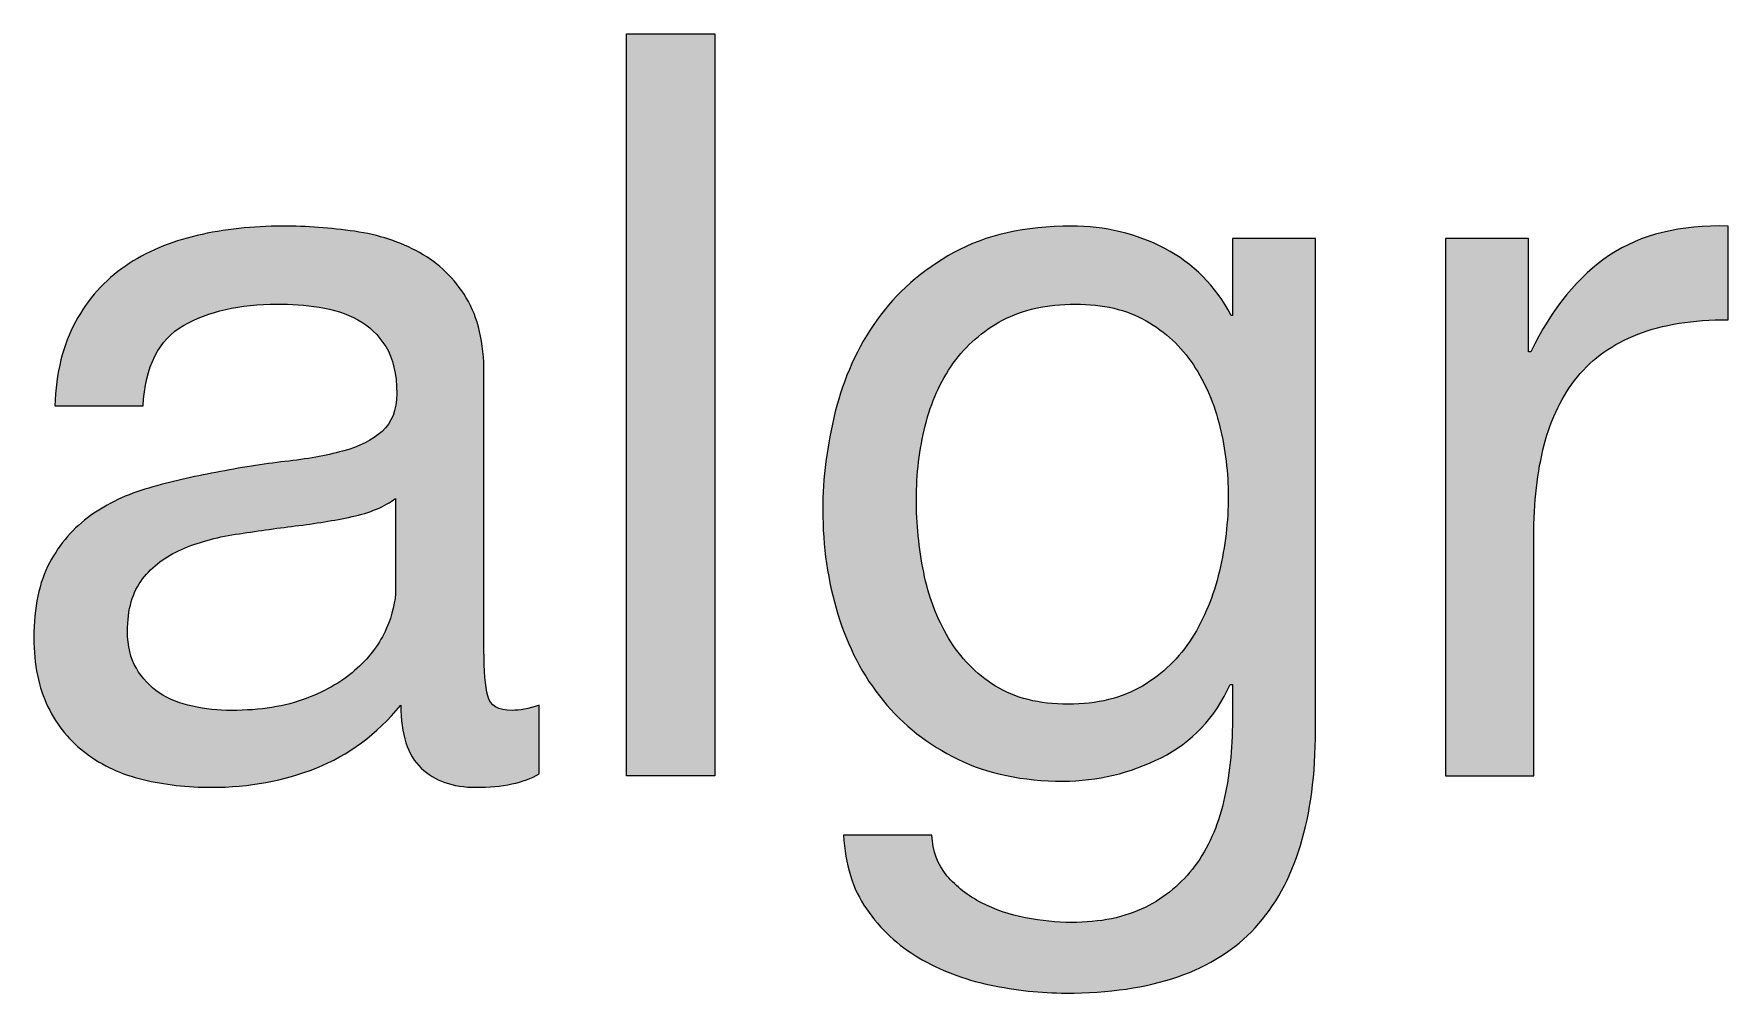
# Paper-space layout 'A2 (portrait)' of a CAD drawing. Extents: x 0 to 396, y 0 to 564.
# Drawn here: x 312.865 to 317.566, y 44.576 to 47.238 of the extents above; entities that cross this region are included whole.
import ezdxf
from ezdxf.enums import TextEntityAlignment as Align

# ---------------------------------------------------------------- set-up
doc = ezdxf.new("R2010")
doc.units = 0
doc.layers.get('0').update_dxf_attribs({"linetype": 'CONTINUOUS'})
doc.layers.get('Defpoints').update_dxf_attribs({"linetype": 'CONTINUOUS'})
doc.layers.add('JPP_Mask', color=7, linetype='CONTINUOUS')
doc.styles.add('JPP', font='arial.ttf')

# ---------------------------------------------------------------- blocks, each defined once
blk = doc.blocks.new('A2mask (portrait)')
at = {"true_color": 0x004a91}
blk.add_hatch(color=154, dxfattribs=at).paths.add_polyline_path([(314.7543, 47.238), (314.5094, 47.238), (314.5094, 45.1788), (314.7543, 45.1788)])
h = blk.add_hatch(color=154, dxfattribs=at)
edge = h.paths.add_edge_path()
edge.add_spline(control_points=[(314.1141, 45.5277), (314.1141, 45.5277), (314.1141, 46.295), (314.1141, 46.295), (314.1141, 46.3814), (314.0978, 46.4517), (314.065, 46.5055)], knot_values=[30, 30, 30, 30, 31, 31, 31, 32, 32, 32, 32], degree=3, periodic=0)
edge.add_spline(control_points=[(314.065, 46.5055), (314.0322, 46.5592), (313.9892, 46.6011), (313.9355, 46.631)], knot_values=[29, 29, 29, 29, 30, 30, 30, 30], degree=3, periodic=0)
edge.add_spline(control_points=[(313.9355, 46.631), (313.8815, 46.6608), (313.8215, 46.6805), (313.7552, 46.6901)], knot_values=[28, 28, 28, 28, 29, 29, 29, 29], degree=3, periodic=0)
edge.add_spline(control_points=[(313.7552, 46.6901), (313.6886, 46.6997), (313.622, 46.7045), (313.5548, 46.7045)], knot_values=[27, 27, 27, 27, 28, 28, 28, 28], degree=3, periodic=0)
edge.add_spline(control_points=[(313.5548, 46.7045), (313.4719, 46.7045), (313.3931, 46.6959), (313.3182, 46.6785)], knot_values=[26, 26, 26, 26, 27, 27, 27, 27], degree=3, periodic=0)
edge.add_spline(control_points=[(313.3182, 46.6785), (313.2433, 46.6613), (313.1767, 46.6328), (313.119, 46.5935)], knot_values=[25, 25, 25, 25, 26, 26, 26, 26], degree=3, periodic=0)
edge.add_spline(control_points=[(313.119, 46.5935), (313.0614, 46.5541), (313.0153, 46.5026), (312.9809, 46.4391)], knot_values=[24, 24, 24, 24, 25, 25, 25, 25], degree=3, periodic=0)
edge.add_spline(control_points=[(312.9809, 46.4391), (312.9461, 46.3756), (312.9269, 46.2978), (312.9229, 46.2055)], knot_values=[23, 23, 23, 23, 24, 24, 24, 24], degree=3, periodic=0)
edge.add_spline(control_points=[(312.9229, 46.2055), (312.9229, 46.2055), (313.1681, 46.2055), (313.1681, 46.2055), (313.174, 46.3152), (313.2115, 46.3896), (313.2807, 46.429), (313.35, 46.4684), (313.4365, 46.4881), (313.5402, 46.4881)], knot_values=[20, 20, 20, 20, 21, 21, 21, 22, 22, 22, 23, 23, 23, 23], degree=3, periodic=0)
edge.add_spline(control_points=[(313.5402, 46.4881), (313.5786, 46.4881), (313.6177, 46.4853), (313.6572, 46.4795)], knot_values=[19, 19, 19, 19, 20, 20, 20, 20], degree=3, periodic=0)
edge.add_spline(control_points=[(313.6572, 46.4795), (313.6962, 46.4737), (313.732, 46.4623), (313.7638, 46.4449)], knot_values=[18, 18, 18, 18, 19, 19, 19, 19], degree=3, periodic=0)
edge.add_spline(control_points=[(313.7638, 46.4449), (313.7953, 46.4277), (313.8215, 46.4027), (313.8417, 46.37)], knot_values=[17, 17, 17, 17, 18, 18, 18, 18], degree=3, periodic=0)
edge.add_spline(control_points=[(313.8417, 46.37), (313.8619, 46.3372), (313.8719, 46.294), (313.8719, 46.2401)], knot_values=[16, 16, 16, 16, 17, 17, 17, 17], degree=3, periodic=0)
edge.add_spline(control_points=[(313.8719, 46.2401), (313.8719, 46.1941), (313.8583, 46.1589), (313.8314, 46.1349), (313.8046, 46.1109), (313.7682, 46.0925), (313.7218, 46.0801)], knot_values=[14, 14, 14, 14, 15, 15, 15, 16, 16, 16, 16], degree=3, periodic=0)
edge.add_spline(control_points=[(313.7218, 46.0801), (313.6757, 46.0675), (313.6224, 46.0579), (313.5617, 46.0513)], knot_values=[13, 13, 13, 13, 14, 14, 14, 14], degree=3, periodic=0)
edge.add_spline(control_points=[(313.5617, 46.0513), (313.5014, 46.0445), (313.4375, 46.0344), (313.3702, 46.0209)], knot_values=[12, 12, 12, 12, 13, 13, 13, 13], degree=3, periodic=0)
edge.add_spline(control_points=[(313.3702, 46.0209), (313.3066, 46.0095), (313.2446, 45.9949), (313.184, 45.9777), (313.1233, 45.9605), (313.0697, 45.9349), (313.0226, 45.9013)], knot_values=[10, 10, 10, 10, 11, 11, 11, 12, 12, 12, 12], degree=3, periodic=0)
edge.add_spline(control_points=[(313.0226, 45.9013), (312.9752, 45.8677), (312.9375, 45.8238), (312.9086, 45.7701)], knot_values=[9, 9, 9, 9, 10, 10, 10, 10], degree=3, periodic=0)
edge.add_spline(control_points=[(312.9086, 45.7701), (312.8798, 45.7163), (312.8652, 45.647), (312.8652, 45.5623)], knot_values=[8, 8, 8, 8, 9, 9, 9, 9], degree=3, periodic=0)
edge.add_spline(control_points=[(312.8652, 45.5623), (312.8652, 45.4875), (312.8785, 45.4235), (312.9043, 45.3707)], knot_values=[7, 7, 7, 7, 8, 8, 8, 8], degree=3, periodic=0)
edge.add_spline(control_points=[(312.9043, 45.3707), (312.9302, 45.3176), (312.9656, 45.2744), (313.011, 45.2408)], knot_values=[6, 6, 6, 6, 7, 7, 7, 7], degree=3, periodic=0)
edge.add_spline(control_points=[(313.011, 45.2408), (313.0561, 45.2071), (313.1084, 45.1831), (313.1681, 45.1687), (313.2277, 45.1543), (313.2913, 45.1472), (313.3586, 45.1472)], knot_values=[4, 4, 4, 4, 5, 5, 5, 6, 6, 6, 6], degree=3, periodic=0)
edge.add_spline(control_points=[(313.3586, 45.1472), (313.4623, 45.1472), (313.5591, 45.1649), (313.6482, 45.2005)], knot_values=[3, 3, 3, 3, 4, 4, 4, 4], degree=3, periodic=0)
edge.add_spline(control_points=[(313.6482, 45.2005), (313.7377, 45.236), (313.8162, 45.2941), (313.8835, 45.375)], knot_values=[2, 2, 2, 2, 3, 3, 3, 3], degree=3, periodic=0)
edge.add_spline(control_points=[(313.8835, 45.375), (313.8835, 45.2941), (313.902, 45.236), (313.9398, 45.2005)], knot_values=[1, 1, 1, 1, 2, 2, 2, 2], degree=3, periodic=0)
edge.add_spline(control_points=[(313.9398, 45.2005), (313.9772, 45.1649), (314.0276, 45.1472), (314.0912, 45.1472)], knot_values=[0, 0, 0, 0, 1, 1, 1, 1], degree=3, periodic=0)
edge.add_spline(control_points=[(314.0912, 45.1472), (314.1661, 45.1472), (314.2248, 45.1596), (314.2668, 45.1846)], knot_values=[36, 36, 36, 36, 37, 37, 37, 37], degree=3, periodic=0)
edge.add_spline(control_points=[(314.2668, 45.1846), (314.2668, 45.1846), (314.2668, 45.375), (314.2668, 45.375), (314.238, 45.3654), (314.2132, 45.3606), (314.192, 45.3606)], knot_values=[34, 34, 34, 34, 35, 35, 35, 36, 36, 36, 36], degree=3, periodic=0)
edge.add_spline(control_points=[(314.192, 45.3606), (314.1535, 45.3606), (314.131, 45.374), (314.1244, 45.4008)], knot_values=[33, 33, 33, 33, 34, 34, 34, 34], degree=3, periodic=0)
edge.add_spline(control_points=[(314.1244, 45.4008), (314.1174, 45.4278), (314.1141, 45.4701), (314.1141, 45.5277)], knot_values=[32, 32, 32, 32, 33, 33, 33, 33], degree=3, periodic=0)
edge = h.paths.add_edge_path(flags=16)
edge.add_spline(control_points=[(313.8689, 45.9489), (313.8689, 45.9489), (313.8689, 45.6979), (313.8689, 45.6979), (313.8689, 45.6634), (313.8603, 45.6263), (313.843, 45.5869), (313.8258, 45.5474), (313.7986, 45.511), (313.7622, 45.4774), (313.7257, 45.4437), (313.6787, 45.4157), (313.621, 45.3937)], knot_values=[10, 10, 10, 10, 11, 11, 11, 12, 12, 12, 13, 13, 13, 14, 14, 14, 14], degree=3, periodic=0)
edge.add_spline(control_points=[(313.621, 45.3937), (313.5634, 45.3715), (313.4941, 45.3606), (313.4133, 45.3606)], knot_values=[9, 9, 9, 9, 10, 10, 10, 10], degree=3, periodic=0)
edge.add_spline(control_points=[(313.4133, 45.3606), (313.3768, 45.3606), (313.3407, 45.3644), (313.3053, 45.372)], knot_values=[8, 8, 8, 8, 9, 9, 9, 9], degree=3, periodic=0)
edge.add_spline(control_points=[(313.3053, 45.372), (313.2695, 45.3798), (313.239, 45.3922), (313.2128, 45.4096)], knot_values=[7, 7, 7, 7, 8, 8, 8, 8], degree=3, periodic=0)
edge.add_spline(control_points=[(313.2128, 45.4096), (313.187, 45.4268), (313.1658, 45.4494), (313.1495, 45.4774)], knot_values=[6, 6, 6, 6, 7, 7, 7, 7], degree=3, periodic=0)
edge.add_spline(control_points=[(313.1495, 45.4774), (313.133, 45.5052), (313.125, 45.5393), (313.125, 45.5797)], knot_values=[5, 5, 5, 5, 6, 6, 6, 6], degree=3, periodic=0)
edge.add_spline(control_points=[(313.125, 45.5797), (313.125, 45.6412), (313.1389, 45.6897), (313.1668, 45.7254)], knot_values=[4, 4, 4, 4, 5, 5, 5, 5], degree=3, periodic=0)
edge.add_spline(control_points=[(313.1668, 45.7254), (313.1946, 45.7608), (313.2307, 45.7883), (313.2748, 45.8075)], knot_values=[3, 3, 3, 3, 4, 4, 4, 4], degree=3, periodic=0)
edge.add_spline(control_points=[(313.2748, 45.8075), (313.3192, 45.8268), (313.3692, 45.8407), (313.4249, 45.8493)], knot_values=[2, 2, 2, 2, 3, 3, 3, 3], degree=3, periodic=0)
edge.add_spline(control_points=[(313.4249, 45.8493), (313.4805, 45.8581), (313.5359, 45.8657), (313.5905, 45.8725)], knot_values=[1, 1, 1, 1, 2, 2, 2, 2], degree=3, periodic=0)
edge.add_spline(control_points=[(313.5905, 45.8725), (313.6456, 45.8791), (313.6979, 45.8877), (313.7479, 45.8983)], knot_values=[0, 0, 0, 0, 1, 1, 1, 1], degree=3, periodic=0)
edge.add_spline(control_points=[(313.7479, 45.8983), (313.798, 45.9089), (313.8381, 45.9258), (313.8689, 45.9489)], knot_values=[14, 14, 14, 14, 15, 15, 15, 15], degree=3, periodic=0)
h = blk.add_hatch(color=154, dxfattribs=at)
edge = h.paths.add_edge_path(flags=16)
edge.add_spline(control_points=[(315.9412, 45.4283), (315.9978, 45.4619), (316.0435, 45.5062), (316.078, 45.561), (316.1128, 45.6157), (316.1383, 45.6778), (316.1545, 45.7469), (316.1708, 45.8162), (316.1791, 45.8854), (316.1791, 45.9547), (316.1791, 46.0199), (316.1714, 46.0844), (316.1559, 46.1478), (316.1406, 46.2113), (316.1161, 46.2685), (316.0823, 46.3195), (316.0488, 46.3703), (316.0051, 46.4113), (315.9511, 46.4421), (315.8974, 46.4727), (315.8318, 46.4881), (315.7549, 46.4881), (315.6761, 46.4881), (315.6088, 46.4732), (315.5531, 46.4434), (315.4975, 46.4136), (315.4517, 46.3738), (315.4163, 46.3238), (315.3805, 46.2738), (315.3547, 46.2161), (315.3384, 46.1507), (315.3219, 46.0854), (315.3139, 46.0171), (315.3139, 45.946), (315.3139, 45.8786), (315.3205, 45.8114), (315.3341, 45.7441), (315.3474, 45.6768), (315.3706, 45.6157), (315.4034, 45.561), (315.4358, 45.5062), (315.4792, 45.4619), (315.5329, 45.4283), (315.5869, 45.3947), (315.6542, 45.3778), (315.7347, 45.3778), (315.8156, 45.3778), (315.8845, 45.3947), (315.9412, 45.4283)], knot_values=[0, 0, 0, 0, 1, 1, 1, 2, 2, 2, 3, 3, 3, 4, 4, 4, 5, 5, 5, 6, 6, 6, 7, 7, 7, 8, 8, 8, 9, 9, 9, 10, 10, 10, 11, 11, 11, 12, 12, 12, 13, 13, 13, 14, 14, 14, 15, 15, 15, 16, 16, 16, 16], degree=3, periodic=0)
edge = h.paths.add_edge_path()
edge.add_spline(control_points=[(316.2539, 44.7577), (316.1426, 44.6366), (315.9677, 44.5761), (315.7291, 44.5761), (315.6598, 44.5761), (315.5893, 44.5837), (315.517, 44.5991), (315.4451, 44.6145), (315.3795, 44.6395), (315.3209, 44.6742), (315.2622, 44.7086), (315.2138, 44.7538), (315.1754, 44.8097), (315.137, 44.8655), (315.1158, 44.9336), (315.1118, 45.0145), (315.1118, 45.0145), (315.357, 45.0145), (315.357, 45.0145), (315.359, 44.9702), (315.3729, 44.9328), (315.3987, 44.902), (315.4249, 44.8711), (315.4567, 44.8461), (315.4942, 44.8269), (315.5316, 44.8077), (315.5724, 44.7938), (315.6168, 44.7852), (315.6608, 44.7765), (315.7032, 44.7721), (315.7437, 44.7721), (315.8242, 44.7721), (315.8924, 44.7862), (315.9484, 44.814), (316.0041, 44.8418), (316.0502, 44.8803), (316.0866, 44.9293), (316.1234, 44.9783), (316.1496, 45.0375), (316.1661, 45.1067), (316.1824, 45.176), (316.1907, 45.2519), (316.1907, 45.3345), (316.1907, 45.3345), (316.1907, 45.4326), (316.1907, 45.4326), (316.1907, 45.4326), (316.1847, 45.4326), (316.1847, 45.4326), (316.1426, 45.3403), (316.0787, 45.2726), (315.9928, 45.2293), (315.9074, 45.1861), (315.8166, 45.1644), (315.7205, 45.1644), (315.6088, 45.1644), (315.5117, 45.1846), (315.4292, 45.225), (315.3464, 45.2653), (315.2771, 45.3196), (315.2215, 45.3879), (315.1658, 45.4561), (315.124, 45.536), (315.0962, 45.6273), (315.068, 45.7186), (315.0541, 45.8152), (315.0541, 45.9171), (315.0541, 46.0055), (315.0657, 46.0963), (315.0889, 46.1898), (315.1118, 46.2829), (315.1502, 46.3675), (315.2042, 46.4434), (315.2579, 46.5195), (315.3291, 46.5819), (315.4176, 46.631), (315.5061, 46.68), (315.6148, 46.7045), (315.7437, 46.7045), (315.8378, 46.7045), (315.9243, 46.6838), (316.0031, 46.6425), (316.082, 46.6011), (316.1433, 46.5392), (316.1877, 46.4565), (316.1877, 46.4565), (316.1907, 46.4565), (316.1907, 46.4565), (316.1907, 46.4565), (316.1907, 46.6699), (316.1907, 46.6699), (316.1907, 46.6699), (316.4213, 46.6699), (316.4213, 46.6699), (316.4213, 46.6699), (316.4213, 45.3057), (316.4213, 45.3057), (316.4213, 45.0615), (316.3656, 44.8789), (316.2539, 44.7577)], knot_values=[0, 0, 0, 0, 1, 1, 1, 2, 2, 2, 3, 3, 3, 4, 4, 4, 5, 5, 5, 6, 6, 6, 7, 7, 7, 8, 8, 8, 9, 9, 9, 10, 10, 10, 11, 11, 11, 12, 12, 12, 13, 13, 13, 14, 14, 14, 15, 15, 15, 16, 16, 16, 17, 17, 17, 18, 18, 18, 19, 19, 19, 20, 20, 20, 21, 21, 21, 22, 22, 22, 23, 23, 23, 24, 24, 24, 25, 25, 25, 26, 26, 26, 27, 27, 27, 28, 28, 28, 29, 29, 29, 30, 30, 30, 31, 31, 31, 32, 32, 32, 33, 33, 33, 33], degree=3, periodic=0)
h = blk.add_hatch(color=154, dxfattribs=at)
edge = h.paths.add_edge_path()
edge.add_spline(control_points=[(317.0558, 46.0973), (317.075, 46.1714), (317.1059, 46.2343), (317.1479, 46.2863)], knot_values=[7, 7, 7, 7, 8, 8, 8, 8], degree=3, periodic=0)
edge.add_spline(control_points=[(317.1479, 46.2863), (317.1903, 46.3382), (317.246, 46.3776), (317.3153, 46.4045)], knot_values=[6, 6, 6, 6, 7, 7, 7, 7], degree=3, periodic=0)
edge.add_spline(control_points=[(317.3153, 46.4045), (317.3845, 46.4315), (317.468, 46.4449), (317.5661, 46.4449)], knot_values=[5, 5, 5, 5, 6, 6, 6, 6], degree=3, periodic=0)
edge.add_spline(control_points=[(317.5661, 46.4449), (317.5661, 46.4449), (317.5661, 46.7045), (317.5661, 46.7045), (317.4336, 46.7083), (317.3239, 46.6815), (317.2374, 46.6237)], knot_values=[3, 3, 3, 3, 4, 4, 4, 5, 5, 5, 5], degree=3, periodic=0)
edge.add_spline(control_points=[(317.2374, 46.6237), (317.1509, 46.566), (317.0777, 46.4767), (317.0184, 46.3554)], knot_values=[2, 2, 2, 2, 3, 3, 3, 3], degree=3, periodic=0)
edge.add_spline(control_points=[(317.0124, 46.3554), (317.0124, 46.3554), (317.0124, 46.434), (317.0124, 46.5127)], knot_values=[0.5, 0.5, 0.5, 0.5, 1, 1, 1, 1], degree=3, periodic=0)
edge.add_spline(control_points=[(317.0124, 46.5127), (317.0124, 46.5913), (317.0124, 46.6699), (317.0124, 46.6699), (317.0124, 46.6699), (316.998, 46.6699), (316.9764, 46.6699)], knot_values=[12.749965, 12.749965, 12.749965, 12.749965, 13.249965, 13.249965, 13.249965, 13.5, 13.5, 13.5, 13.5], degree=3, periodic=0)
edge.add_spline(control_points=[(316.9764, 46.6699), (316.9547, 46.6699), (316.9259, 46.6699), (316.8971, 46.6699)], knot_values=[12.49997, 12.49997, 12.49997, 12.49997, 12.749965, 12.749965, 12.749965, 12.749965], degree=3, periodic=0)
edge.add_spline(control_points=[(316.8971, 46.6699), (316.8827, 46.6699), (316.8683, 46.6699), (316.8548, 46.6699)], knot_values=[12.374973, 12.374973, 12.374973, 12.374973, 12.49997, 12.49997, 12.49997, 12.49997], degree=3, periodic=0)
edge.add_spline(control_points=[(316.8548, 46.6699), (316.8412, 46.6699), (316.8286, 46.6699), (316.8178, 46.6699)], knot_values=[12.249975, 12.249975, 12.249975, 12.249975, 12.374973, 12.374973, 12.374973, 12.374973], degree=3, periodic=0)
edge.add_spline(control_points=[(316.8178, 46.6699), (316.8124, 46.6699), (316.8075, 46.6699), (316.8031, 46.6699)], knot_values=[12.187476, 12.187476, 12.187476, 12.187476, 12.249975, 12.249975, 12.249975, 12.249975], degree=3, periodic=0)
edge.add_spline(control_points=[(316.7818, 46.6699), (316.7818, 46.6699), (316.7818, 46.6699), (316.7818, 46.6699), (316.7818, 46.6699), (316.7818, 46.6699), (316.7818, 46.6699)], knot_values=[11.99998, 11.99998, 11.99998, 11.99998, 12.001425, 12.001425, 12.001425, 12.001445, 12.001445, 12.001445, 12.001445], degree=3, periodic=0)
edge.add_spline(control_points=[(316.7818, 46.6699), (316.7818, 46.6699), (316.7818, 46.2971), (316.7818, 45.9243)], knot_values=[11.49999, 11.49999, 11.49999, 11.49999, 11.99998, 11.99998, 11.99998, 11.99998], degree=3, periodic=0)
edge.add_spline(control_points=[(316.7818, 45.9243), (316.7818, 45.5516), (316.7818, 45.1788), (316.7818, 45.1788), (316.7818, 45.1788), (316.7818, 45.1788), (316.7818, 45.1788)], knot_values=[10.999023, 10.999023, 10.999023, 10.999023, 11.499013, 11.499013, 11.499013, 11.49999, 11.49999, 11.49999, 11.49999], degree=3, periodic=0)
edge.add_spline(control_points=[(316.7923, 45.1788), (316.7957, 45.1788), (316.7997, 45.1788), (316.8044, 45.1788)], knot_values=[10.812504, 10.812504, 10.812504, 10.812504, 10.875002, 10.875002, 10.875002, 10.875002], degree=3, periodic=0)
edge.add_spline(control_points=[(316.8044, 45.1788), (316.8091, 45.1788), (316.8144, 45.1788), (316.8201, 45.1788)], knot_values=[10.750005, 10.750005, 10.750005, 10.750005, 10.812504, 10.812504, 10.812504, 10.812504], degree=3, periodic=0)
edge.add_spline(control_points=[(316.8201, 45.1788), (316.8316, 45.1788), (316.845, 45.1788), (316.8594, 45.1788)], knot_values=[10.625008, 10.625008, 10.625008, 10.625008, 10.750005, 10.750005, 10.750005, 10.750005], degree=3, periodic=0)
edge.add_spline(control_points=[(316.8594, 45.1788), (316.8737, 45.1788), (316.8891, 45.1788), (316.9044, 45.1788)], knot_values=[10.50001, 10.50001, 10.50001, 10.50001, 10.625008, 10.625008, 10.625008, 10.625008], degree=3, periodic=0)
edge.add_spline(control_points=[(316.9044, 45.1788), (316.935, 45.1788), (316.9657, 45.1788), (316.9887, 45.1788)], knot_values=[10.250015, 10.250015, 10.250015, 10.250015, 10.50001, 10.50001, 10.50001, 10.50001], degree=3, periodic=0)
edge.add_spline(control_points=[(316.9887, 45.1788), (317.0117, 45.1788), (317.027, 45.1788), (317.027, 45.1788), (317.027, 45.1788), (317.027, 45.1788), (317.027, 45.1788)], knot_values=[9.999532, 9.999532, 9.999532, 9.999532, 10.249547, 10.249547, 10.249547, 10.250015, 10.250015, 10.250015, 10.250015], degree=3, periodic=0)
edge.add_spline(control_points=[(317.027, 45.1863), (317.027, 45.1887), (317.027, 45.1917), (317.027, 45.1952)], knot_values=[9.906272, 9.906272, 9.906272, 9.906272, 9.937521, 9.937521, 9.937521, 9.937521], degree=3, periodic=0)
edge.add_spline(control_points=[(317.027, 45.1952), (317.027, 45.1987), (317.027, 45.2028), (317.027, 45.2073)], knot_values=[9.875022, 9.875022, 9.875022, 9.875022, 9.906272, 9.906272, 9.906272, 9.906272], degree=3, periodic=0)
edge.add_spline(control_points=[(317.027, 45.2073), (317.027, 45.2164), (317.027, 45.2274), (317.027, 45.24)], knot_values=[9.812524, 9.812524, 9.812524, 9.812524, 9.875022, 9.875022, 9.875022, 9.875022], degree=3, periodic=0)
edge.add_spline(control_points=[(317.027, 45.24), (317.027, 45.2526), (317.027, 45.2669), (317.027, 45.2824)], knot_values=[9.750025, 9.750025, 9.750025, 9.750025, 9.812524, 9.812524, 9.812524, 9.812524], degree=3, periodic=0)
edge.add_spline(control_points=[(317.027, 45.2824), (317.027, 45.3135), (317.027, 45.3498), (317.027, 45.3887)], knot_values=[9.625027, 9.625027, 9.625027, 9.625027, 9.750025, 9.750025, 9.750025, 9.750025], degree=3, periodic=0)
edge.add_spline(control_points=[(317.027, 45.3887), (317.027, 45.4275), (317.027, 45.469), (317.027, 45.5105)], knot_values=[9.50003, 9.50003, 9.50003, 9.50003, 9.625027, 9.625027, 9.625027, 9.625027], degree=3, periodic=0)
edge.add_spline(control_points=[(317.027, 45.5105), (317.027, 45.5934), (317.027, 45.6763), (317.027, 45.7385)], knot_values=[9.250035, 9.250035, 9.250035, 9.250035, 9.50003, 9.50003, 9.50003, 9.50003], degree=3, periodic=0)
edge.add_spline(control_points=[(317.027, 45.7385), (317.027, 45.8007), (317.027, 45.8422), (317.027, 45.8422), (317.027, 45.9383), (317.0366, 46.0234), (317.0558, 46.0973)], knot_values=[8, 8, 8, 8, 8.250035, 8.250035, 8.250035, 9.250035, 9.250035, 9.250035, 9.250035], degree=3, periodic=0)
at = {"layer": 'Defpoints', "color": 154, "true_color": 0x004a91}
blk.add_lwpolyline([(314.7543, 47.238), (314.7543, 45.1788), (314.5094, 45.1788), (314.5094, 47.238), (314.7543, 47.238)], dxfattribs=at)
for points, knots in [([(314.0912, 45.1472), (314.0276, 45.1472), (313.9772, 45.1649), (313.9398, 45.2005), (313.902, 45.236), (313.8835, 45.2941), (313.8835, 45.375), (313.8162, 45.2941), (313.7377, 45.236), (313.6482, 45.2005), (313.5591, 45.1649), (313.4623, 45.1472), (313.3586, 45.1472), (313.2913, 45.1472), (313.2277, 45.1543), (313.1681, 45.1687), (313.1084, 45.1831), (313.0561, 45.2071), (313.011, 45.2408), (312.9656, 45.2744), (312.9302, 45.3176), (312.9043, 45.3707), (312.8785, 45.4235), (312.8652, 45.4875), (312.8652, 45.5623), (312.8652, 45.647), (312.8798, 45.7163), (312.9086, 45.7701), (312.9375, 45.8238), (312.9752, 45.8677), (313.0226, 45.9013), (313.0697, 45.9349), (313.1233, 45.9605), (313.184, 45.9777), (313.2446, 45.9949), (313.3066, 46.0095), (313.3702, 46.0209), (313.4375, 46.0344), (313.5014, 46.0445), (313.5617, 46.0513), (313.6224, 46.0579), (313.6757, 46.0675), (313.7218, 46.0801), (313.7682, 46.0925), (313.8046, 46.1109), (313.8314, 46.1349), (313.8583, 46.1589), (313.8719, 46.1941), (313.8719, 46.2401), (313.8719, 46.294), (313.8619, 46.3372), (313.8417, 46.37), (313.8215, 46.4027), (313.7953, 46.4277), (313.7638, 46.4449), (313.732, 46.4623), (313.6962, 46.4737), (313.6572, 46.4795), (313.6177, 46.4853), (313.5786, 46.4881), (313.5402, 46.4881), (313.4365, 46.4881), (313.35, 46.4684), (313.2807, 46.429), (313.2115, 46.3896), (313.174, 46.3152), (313.1681, 46.2055), (313.1681, 46.2055), (312.9229, 46.2055), (312.9229, 46.2055), (312.9269, 46.2978), (312.9461, 46.3756), (312.9809, 46.4391), (313.0153, 46.5026), (313.0614, 46.5541), (313.119, 46.5935), (313.1767, 46.6328), (313.2433, 46.6613), (313.3182, 46.6785), (313.3931, 46.6959), (313.4719, 46.7045), (313.5548, 46.7045), (313.622, 46.7045), (313.6886, 46.6997), (313.7552, 46.6901), (313.8215, 46.6805), (313.8815, 46.6608), (313.9355, 46.631), (313.9892, 46.6011), (314.0322, 46.5592), (314.065, 46.5055), (314.0978, 46.4517), (314.1141, 46.3814), (314.1141, 46.295), (314.1141, 46.295), (314.1141, 45.5277), (314.1141, 45.5277), (314.1141, 45.4701), (314.1174, 45.4278), (314.1244, 45.4008), (314.131, 45.374), (314.1535, 45.3606), (314.192, 45.3606), (314.2132, 45.3606), (314.238, 45.3654), (314.2668, 45.375), (314.2668, 45.375), (314.2668, 45.1846), (314.2668, 45.1846), (314.2248, 45.1596), (314.1661, 45.1472), (314.0912, 45.1472)], [0, 0, 0, 0, 1, 1, 1, 2, 2, 2, 3, 3, 3, 4, 4, 4, 5, 5, 5, 6, 6, 6, 7, 7, 7, 8, 8, 8, 9, 9, 9, 10, 10, 10, 11, 11, 11, 12, 12, 12, 13, 13, 13, 14, 14, 14, 15, 15, 15, 16, 16, 16, 17, 17, 17, 18, 18, 18, 19, 19, 19, 20, 20, 20, 21, 21, 21, 22, 22, 22, 23, 23, 23, 24, 24, 24, 25, 25, 25, 26, 26, 26, 27, 27, 27, 28, 28, 28, 29, 29, 29, 30, 30, 30, 31, 31, 31, 32, 32, 32, 33, 33, 33, 34, 34, 34, 35, 35, 35, 36, 36, 36, 37, 37, 37, 37]), ([(316.2539, 44.7577), (316.1426, 44.6366), (315.9677, 44.5761), (315.7291, 44.5761), (315.6598, 44.5761), (315.5893, 44.5837), (315.517, 44.5991), (315.4451, 44.6145), (315.3795, 44.6395), (315.3209, 44.6742), (315.2622, 44.7086), (315.2138, 44.7538), (315.1754, 44.8097), (315.137, 44.8655), (315.1158, 44.9336), (315.1118, 45.0145), (315.1118, 45.0145), (315.357, 45.0145), (315.357, 45.0145), (315.359, 44.9702), (315.3729, 44.9328), (315.3987, 44.902), (315.4249, 44.8711), (315.4567, 44.8461), (315.4942, 44.8269), (315.5316, 44.8077), (315.5724, 44.7938), (315.6168, 44.7852), (315.6608, 44.7765), (315.7032, 44.7721), (315.7437, 44.7721), (315.8242, 44.7721), (315.8924, 44.7862), (315.9484, 44.814), (316.0041, 44.8418), (316.0502, 44.8803), (316.0866, 44.9293), (316.1234, 44.9783), (316.1496, 45.0375), (316.1661, 45.1067), (316.1824, 45.176), (316.1907, 45.2519), (316.1907, 45.3345), (316.1907, 45.3345), (316.1907, 45.4326), (316.1907, 45.4326), (316.1907, 45.4326), (316.1847, 45.4326), (316.1847, 45.4326), (316.1426, 45.3403), (316.0787, 45.2726), (315.9928, 45.2293), (315.9074, 45.1861), (315.8166, 45.1644), (315.7205, 45.1644), (315.6088, 45.1644), (315.5117, 45.1846), (315.4292, 45.225), (315.3464, 45.2653), (315.2771, 45.3196), (315.2215, 45.3879), (315.1658, 45.4561), (315.124, 45.536), (315.0962, 45.6273), (315.068, 45.7186), (315.0541, 45.8152), (315.0541, 45.9171), (315.0541, 46.0055), (315.0657, 46.0963), (315.0889, 46.1898), (315.1118, 46.2829), (315.1502, 46.3675), (315.2042, 46.4434), (315.2579, 46.5195), (315.3291, 46.5819), (315.4176, 46.631), (315.5061, 46.68), (315.6148, 46.7045), (315.7437, 46.7045), (315.8378, 46.7045), (315.9243, 46.6838), (316.0031, 46.6425), (316.082, 46.6011), (316.1433, 46.5392), (316.1877, 46.4565), (316.1877, 46.4565), (316.1907, 46.4565), (316.1907, 46.4565), (316.1907, 46.4565), (316.1907, 46.6699), (316.1907, 46.6699), (316.1907, 46.6699), (316.4213, 46.6699), (316.4213, 46.6699), (316.4213, 46.6699), (316.4213, 45.3057), (316.4213, 45.3057), (316.4213, 45.0615), (316.3656, 44.8789), (316.2539, 44.7577)], [0, 0, 0, 0, 1, 1, 1, 2, 2, 2, 3, 3, 3, 4, 4, 4, 5, 5, 5, 6, 6, 6, 7, 7, 7, 8, 8, 8, 9, 9, 9, 10, 10, 10, 11, 11, 11, 12, 12, 12, 13, 13, 13, 14, 14, 14, 15, 15, 15, 16, 16, 16, 17, 17, 17, 18, 18, 18, 19, 19, 19, 20, 20, 20, 21, 21, 21, 22, 22, 22, 23, 23, 23, 24, 24, 24, 25, 25, 25, 26, 26, 26, 27, 27, 27, 28, 28, 28, 29, 29, 29, 30, 30, 30, 31, 31, 31, 32, 32, 32, 33, 33, 33, 33]), ([(317.0124, 46.6699), (317.0124, 46.6699), (317.0124, 46.3554), (317.0124, 46.3554), (317.0124, 46.3554), (317.0184, 46.3554), (317.0184, 46.3554), (317.0777, 46.4767), (317.1509, 46.566), (317.2374, 46.6237), (317.3239, 46.6815), (317.4336, 46.7083), (317.5661, 46.7045), (317.5661, 46.7045), (317.5661, 46.4449), (317.5661, 46.4449), (317.468, 46.4449), (317.3845, 46.4315), (317.3153, 46.4045), (317.246, 46.3776), (317.1903, 46.3382), (317.1479, 46.2863), (317.1059, 46.2343), (317.075, 46.1714), (317.0558, 46.0973), (317.0366, 46.0234), (317.027, 45.9383), (317.027, 45.8422), (317.027, 45.8422), (317.027, 45.1788), (317.027, 45.1788), (317.027, 45.1788), (316.7818, 45.1788), (316.7818, 45.1788), (316.7818, 45.1788), (316.7818, 46.6699), (316.7818, 46.6699), (316.7818, 46.6699), (317.0124, 46.6699), (317.0124, 46.6699)], [0, 0, 0, 0, 1, 1, 1, 2, 2, 2, 3, 3, 3, 4, 4, 4, 5, 5, 5, 6, 6, 6, 7, 7, 7, 8, 8, 8, 9, 9, 9, 10, 10, 10, 11, 11, 11, 12, 12, 12, 13, 13, 13, 13]), ([(315.9412, 45.4283), (315.9978, 45.4619), (316.0435, 45.5062), (316.078, 45.561), (316.1128, 45.6157), (316.1383, 45.6778), (316.1545, 45.7469), (316.1708, 45.8162), (316.1791, 45.8854), (316.1791, 45.9547), (316.1791, 46.0199), (316.1714, 46.0844), (316.1559, 46.1478), (316.1406, 46.2113), (316.1161, 46.2685), (316.0823, 46.3195), (316.0488, 46.3703), (316.0051, 46.4113), (315.9511, 46.4421), (315.8974, 46.4727), (315.8318, 46.4881), (315.7549, 46.4881), (315.6761, 46.4881), (315.6088, 46.4732), (315.5531, 46.4434), (315.4975, 46.4136), (315.4517, 46.3738), (315.4163, 46.3238), (315.3805, 46.2738), (315.3547, 46.2161), (315.3384, 46.1507), (315.3219, 46.0854), (315.3139, 46.0171), (315.3139, 45.946), (315.3139, 45.8786), (315.3205, 45.8114), (315.3341, 45.7441), (315.3474, 45.6768), (315.3706, 45.6157), (315.4034, 45.561), (315.4358, 45.5062), (315.4792, 45.4619), (315.5329, 45.4283), (315.5869, 45.3947), (315.6542, 45.3778), (315.7347, 45.3778), (315.8156, 45.3778), (315.8845, 45.3947), (315.9412, 45.4283)], [0, 0, 0, 0, 1, 1, 1, 2, 2, 2, 3, 3, 3, 4, 4, 4, 5, 5, 5, 6, 6, 6, 7, 7, 7, 8, 8, 8, 9, 9, 9, 10, 10, 10, 11, 11, 11, 12, 12, 12, 13, 13, 13, 14, 14, 14, 15, 15, 15, 16, 16, 16, 16]), ([(313.7479, 45.8983), (313.6979, 45.8877), (313.6456, 45.8791), (313.5905, 45.8725), (313.5359, 45.8657), (313.4805, 45.8581), (313.4249, 45.8493), (313.3692, 45.8407), (313.3192, 45.8268), (313.2748, 45.8075), (313.2307, 45.7883), (313.1946, 45.7608), (313.1668, 45.7254), (313.1389, 45.6897), (313.125, 45.6412), (313.125, 45.5797), (313.125, 45.5393), (313.133, 45.5052), (313.1495, 45.4774), (313.1658, 45.4494), (313.187, 45.4268), (313.2128, 45.4096), (313.239, 45.3922), (313.2695, 45.3798), (313.3053, 45.372), (313.3407, 45.3644), (313.3768, 45.3606), (313.4133, 45.3606), (313.4941, 45.3606), (313.5634, 45.3715), (313.621, 45.3937), (313.6787, 45.4157), (313.7257, 45.4437), (313.7622, 45.4774), (313.7986, 45.511), (313.8258, 45.5474), (313.843, 45.5869), (313.8603, 45.6263), (313.8689, 45.6634), (313.8689, 45.6979), (313.8689, 45.6979), (313.8689, 45.9489), (313.8689, 45.9489), (313.8381, 45.9258), (313.798, 45.9089), (313.7479, 45.8983)], [0, 0, 0, 0, 1, 1, 1, 2, 2, 2, 3, 3, 3, 4, 4, 4, 5, 5, 5, 6, 6, 6, 7, 7, 7, 8, 8, 8, 9, 9, 9, 10, 10, 10, 11, 11, 11, 12, 12, 12, 13, 13, 13, 14, 14, 14, 15, 15, 15, 15])]:
    blk.add_open_spline(points, degree=3, knots=knots, dxfattribs=at)
at = {"color": 7, "style": 'JPP'}
for tag, p in [('Client', (348.6, 80.5)), ('Project1', (348.6, 63)), ('Project2', (348.6, 57.75)), ('Project3', (348.6, 52.5)), ('Title1', (348.6, 40.25)), ('Title2', (348.6, 35)), ('Title3', (348.6, 29.75)), ('Status', (273, 5.25))]:
    blk.add_attdef(tag, text='', height=2.5, dxfattribs=at).set_placement(p, align=Align.MIDDLE_LEFT)
at = {"color": 2, "style": 'JPP'}
for tag, p in [('Scale', (292.25, 17.5)), ('Checked', (355.25, 17.5)), ('Drawn', (323.75, 17.5)), ('Date', (386.75, 17.5))]:
    blk.add_attdef(tag, text='', height=1.4, dxfattribs=at).set_placement(p, align=Align.MIDDLE_CENTER)
at = {"color": 6, "style": 'JPP'}
for tag, p in [('Ref', (336, 5.25)), ('DrgNo.', (365.4, 5.25))]:
    blk.add_attdef(tag, text='', height=2.8, dxfattribs=at).set_placement(p, align=Align.MIDDLE_LEFT)
blk.add_attdef('Rev', text='', height=2.8, dxfattribs=at).set_placement((389.3923, 5.25), align=Align.MIDDLE_CENTER)

psp = doc.layouts.new('A2 (portrait)')

# ---------------------------------------------------------------- block references
at = {"layer": 'JPP_Mask'}
psp.add_blockref('A2mask (portrait)', (0, 0), dxfattribs=at)

doc.saveas('drawing.dxf')
